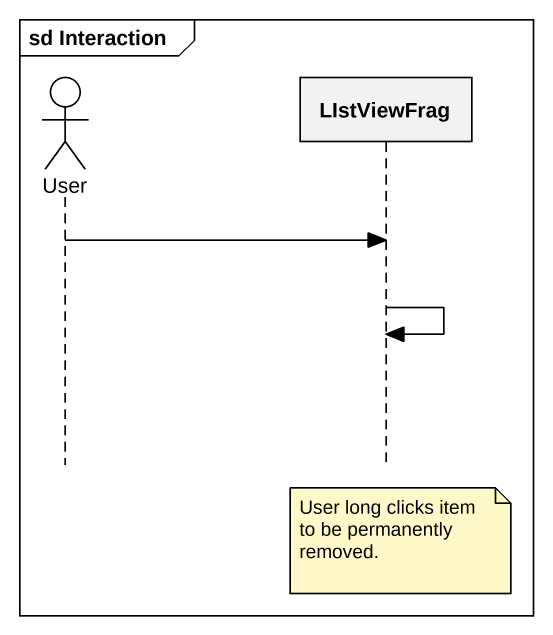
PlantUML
@startuml
mainframe sd Interaction
hide footbox
actor User
participant LIstViewFrag

User -> LIstViewFrag
LIstViewFrag -> LIstViewFrag
note over LIstViewFrag : User long clicks item to be permanently removed.
@enduml
